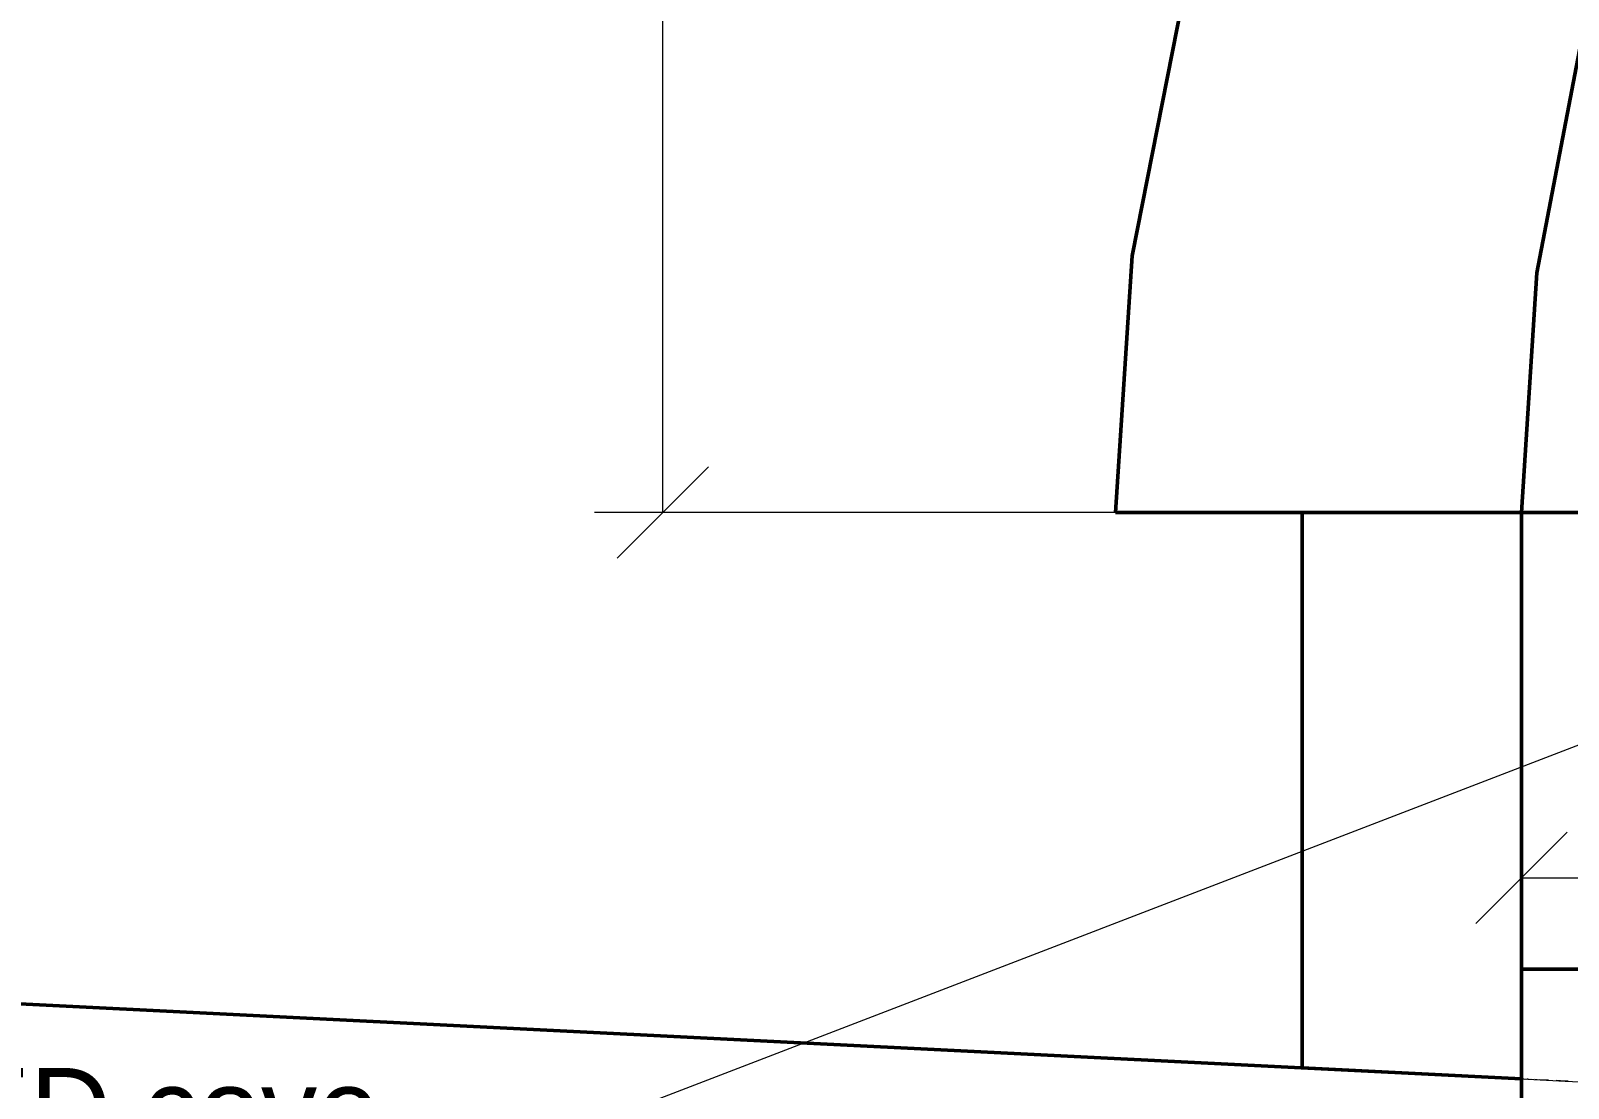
# Model space of a CAD drawing. Header units: metres. Extents: x 10 to 831, y 10 to 584.
# Drawn here: x 45.36 to 79.02, y 287.4 to 310.55 of the extents above; entities that cross this region are included whole.
import ezdxf
from ezdxf.enums import TextEntityAlignment as Align

# ---------------------------------------------------------------- set-up
doc = ezdxf.new("R2010")
doc.units = ezdxf.units.M
for name, color, linetype, lineweight in [('CUT', 7, 'Continuous', 50), ('DIM', 1, 'Continuous', 13), ('TXT', 7, 'Continuous', 18), ('VIS', 8, 'Continuous', 13)]:
    doc.layers.add(name, color=color, linetype=linetype, lineweight=lineweight)

msp = doc.modelspace()

# ---------------------------------------------------------------- linework, layer by layer
at = {"layer": 'CUT'}
for p, q in [((70.5776, 311.2088), (69.4792, 305.6212)), ((78.3344, 305.2508), (79.3356, 310.47)), ((69.4792, 305.6212), (69.112, 300)), ((78, 300), (78.3344, 305.2508)), ((69.112, 300), (78, 300)), ((73.2, 287.84), (73.2, 300)), ((73.2, 300), (78, 300)), ((78, 300), (78, 287.6)), ((78, 290), (78, 300)), ((78, 300), (84, 300)), ((78, 287.6), (30, 290)), ((84, 290), (78, 290)), ((78, 287.6), (73.2, 287.84)), ((78, 285.6), (78, 287.6))]:
    msp.add_line(p, q, dxfattribs=at)
at = {"layer": 'DIM'}
for p, q in [((59.2, 300), (59.2, 372.8)), ((58.2, 299), (60.2, 301)), ((73.2, 300), (57.7, 300)), ((78, 300), (78, 290.5)), ((77, 291), (79, 293)), ((78, 292), (302, 292))]:
    msp.add_line(p, q, dxfattribs=at)
at = {"layer": 'TXT'}
msp.add_line((80, 295.2), (54, 285.2), dxfattribs=at)
at = {"layer": 'VIS'}
for p, q in [((70.5776, 311.2088), (69.4792, 305.6212)), ((78.3344, 305.2508), (79.3356, 310.47)), ((69.4792, 305.6212), (69.112, 300)), ((78, 300), (78.3344, 305.2508)), ((69.112, 300), (73.1404, 300)), ((69.112, 300), (78, 300)), ((73.2, 287.84), (73.2, 300)), ((73.2, 300), (73.7392, 300)), ((73.2, 300), (78, 300)), ((73.9076, 300), (77.9092, 300)), ((78.958, 300), (78, 300)), ((78, 300), (78, 287.6)), ((78, 290), (78, 300)), ((78, 300), (78.958, 300)), ((78, 300), (84, 300)), ((78.958, 300), (78.9384, 300)), ((81.8164, 300), (78.958, 300)), ((78.958, 300), (81.8164, 300)), ((30, 290), (78, 287.6)), ((84, 290), (78, 290)), ((78, 290), (78.958, 290)), ((78.958, 290), (81.8164, 290)), ((49.6896, 289.0156), (41.4072, 289.4296)), ((42.5236, 289.374), (45.4052, 289.2296)), ((43.3304, 289.3336), (45.7768, 289.2112)), ((44.5192, 289.274), (46.022, 289.1988)), ((44.87, 289.2564), (46.256, 289.1872)), ((45.0072, 289.2496), (45.5984, 289.22)), ((45.1072, 289.2448), (45.7064, 289.2148)), ((45.3132, 289.2344), (46.1348, 289.1932)), ((45.3608, 289.232), (45.9024, 289.2048)), ((45.3784, 289.2312), (45.5708, 289.2216)), ((45.4096, 289.2296), (45.5776, 289.2212)), ((45.4392, 289.228), (45.5976, 289.22)), ((45.4552, 289.2272), (46.4212, 289.1788)), ((45.4688, 289.2264), (45.6652, 289.2168)), ((45.5032, 289.2248), (45.6652, 289.2168)), ((45.5264, 289.2236), (45.7264, 289.2136)), ((45.5408, 289.2228), (46.012, 289.1992)), ((45.558, 289.222), (46.0664, 289.1968)), ((45.5732, 289.2212), (46.156, 289.1924)), ((45.5792, 289.2212), (45.7352, 289.2132)), ((45.5804, 289.2208), (45.7804, 289.2108)), ((45.6, 289.22), (46.2, 289.19)), ((45.6, 289.22), (46.6, 289.17)), ((45.62, 289.2192), (45.82, 289.2092)), ((45.622, 289.2188), (45.822, 289.2088)), ((45.6244, 289.2188), (45.822, 289.2088)), ((45.6496, 289.2176), (46.1788, 289.1912)), ((45.6628, 289.2168), (45.8156, 289.2092)), ((45.7024, 289.2148), (45.896, 289.2052)), ((45.7072, 289.2148), (45.88, 289.206)), ((45.7624, 289.212), (45.922, 289.204)), ((45.7812, 289.2108), (45.96, 289.202)), ((46.4, 289.18), (45.8, 289.21)), ((45.8144, 289.2092), (46.0044, 289.1996)), ((45.8604, 289.2068), (49.3488, 289.0324)), ((45.9144, 289.2044), (46.1144, 289.1944)), ((45.9272, 289.2036), (46.1272, 289.1936)), ((45.9584, 289.202), (47.346, 289.1328)), ((45.984, 289.2008), (46.584, 289.1708)), ((46.0708, 289.1964), (46.568, 289.1716)), ((46.0716, 289.1964), (46.2628, 289.1868)), ((46.0788, 289.196), (46.2616, 289.1868)), ((46.1592, 289.192), (46.6704, 289.1664)), ((46.204, 289.19), (46.36, 289.182)), ((46.2388, 289.188), (46.792, 289.1604)), ((46.2744, 289.1864), (46.7328, 289.1632)), ((46.2788, 289.186), (46.4624, 289.1768)), ((46.326, 289.1836), (46.526, 289.1736)), ((46.3904, 289.1804), (46.5492, 289.1724)), ((46.398, 289.18), (46.5708, 289.1716)), ((46.4172, 289.1792), (46.5852, 289.1708)), ((46.422, 289.1788), (46.622, 289.1688)), ((46.4256, 289.1788), (46.624, 289.1688)), ((46.4744, 289.1764), (46.96, 289.152)), ((46.4772, 289.176), (46.6708, 289.1664)), ((46.532, 289.1732), (46.7244, 289.1636)), ((46.5748, 289.1712), (46.7648, 289.1616)), ((46.5748, 289.1712), (46.744, 289.1628)), ((46.5896, 289.1704), (46.7892, 289.1604)), ((46.5956, 289.1704), (46.7952, 289.1604)), ((46.6332, 289.1684), (46.824, 289.1588)), ((46.6956, 289.1652), (47.6944, 289.1152)), ((46.7084, 289.1644), (46.8848, 289.1556)), ((46.72, 289.164), (46.8796, 289.156)), ((46.7804, 289.1608), (47.38, 289.1308)), ((46.798, 289.16), (47.2692, 289.1364)), ((46.8096, 289.1596), (47.0072, 289.1496)), ((46.82, 289.1588), (47.02, 289.1488)), ((46.9144, 289.1544), (47.1132, 289.1444)), ((47.0092, 289.1496), (47.208, 289.1396)), ((47.0136, 289.1492), (47.5648, 289.1216)), ((47.0248, 289.1488), (47.5004, 289.1248)), ((47.0892, 289.1456), (47.262, 289.1368)), ((47.1252, 289.1436), (47.3252, 289.1336)), ((47.1408, 289.1428), (47.2972, 289.1352)), ((47.1668, 289.1416), (48.0696, 289.0964)), ((47.1748, 289.1412), (47.3576, 289.132)), ((47.1912, 289.1404), (47.344, 289.1328)), ((47.198, 289.14), (47.3844, 289.1308)), ((47.2108, 289.1396), (47.7468, 289.1128)), ((47.2192, 289.1392), (47.4176, 289.1292)), ((47.2524, 289.1372), (47.7608, 289.112)), ((47.298, 289.1352), (47.4936, 289.1252)), ((47.3012, 289.1348), (47.4936, 289.1252)), ((47.3584, 289.132), (47.518, 289.124)), ((47.3724, 289.1312), (47.9636, 289.102)), ((47.4144, 289.1292), (47.5908, 289.1204)), ((47.4252, 289.1288), (47.5932, 289.1204)), ((47.4328, 289.1284), (47.6296, 289.1184)), ((47.4456, 289.1276), (47.9312, 289.1036)), ((47.5132, 289.1244), (47.7128, 289.1144)), ((47.5232, 289.124), (48.0344, 289.0984)), ((47.6024, 289.12), (47.794, 289.1104)), ((47.614, 289.1192), (48.1068, 289.0948)), ((47.6204, 289.1188), (47.8204, 289.1088)), ((47.6224, 289.1188), (47.8224, 289.1088)), ((47.6396, 289.118), (47.8332, 289.1084)), ((47.7088, 289.1144), (47.9076, 289.1048)), ((47.7136, 289.1144), (48.6356, 289.0684)), ((47.7156, 289.1144), (47.9056, 289.1048)), ((47.7408, 289.1128), (48.212, 289.0892)), ((47.7656, 289.1116), (48.234, 289.0884)), ((47.774, 289.1112), (48.74, 289.0628)), ((47.78, 289.1108), (47.9528, 289.1024)), ((47.8024, 289.11), (48.2608, 289.0868)), ((47.8044, 289.1096), (48.0032, 289.1)), ((47.926, 289.1036), (48.1256, 289.0936)), ((47.9428, 289.1028), (48.1292, 289.0936)), ((47.976, 289.1012), (48.1344, 289.0932)), ((47.9836, 289.1008), (48.5836, 289.0708)), ((47.9952, 289.1004), (48.1928, 289.0904)), ((47.9968, 289.1), (48.1564, 289.092)), ((48.0128, 289.0992), (48.2112, 289.0896)), ((48.1164, 289.094), (48.3, 289.0852)), ((48.1204, 289.094), (48.2968, 289.0852)), ((48.1608, 289.092), (48.3516, 289.0824)), ((48.1924, 289.0904), (48.392, 289.0804)), ((48.8, 289.06), (48.2, 289.09)), ((48.258, 289.0872), (49.6444, 289.0176)), ((48.2688, 289.0864), (48.4384, 289.078)), ((48.2708, 289.0864), (48.4536, 289.0772)), ((48.38, 289.0808), (48.58, 289.0712)), ((48.39, 289.0804), (48.8868, 289.0556)), ((48.4, 289.08), (49, 289.05)), ((48.4, 289.08), (49, 289.05)), ((48.4144, 289.0792), (48.6084, 289.0696)), ((48.4332, 289.0784), (48.6008, 289.07)), ((48.4552, 289.0772), (48.6476, 289.0676)), ((48.4704, 289.0764), (48.6656, 289.0668)), ((48.4712, 289.0764), (48.644, 289.068)), ((48.476, 289.076), (48.666, 289.0668)), ((48.5856, 289.0708), (48.7848, 289.0608)), ((48.5996, 289.07), (48.7984, 289.06)), ((48.6876, 289.0656), (48.874, 289.0564)), ((48.7028, 289.0648), (48.8588, 289.0572)), ((48.7036, 289.0648), (49.3032, 289.0348)), ((48.712, 289.0644), (48.912, 289.0544)), ((48.7192, 289.064), (48.872, 289.0564)), ((48.7252, 289.0636), (48.9252, 289.0536)), ((48.7408, 289.0628), (48.9024, 289.0548)), ((48.8228, 289.0588), (49.0228, 289.0488)), ((48.8236, 289.0588), (48.9868, 289.0508)), ((48.826, 289.0588), (49.0024, 289.05)), ((48.9248, 289.0536), (49.1156, 289.0444)), ((48.9272, 289.0536), (49.0856, 289.0456)), ((48.9468, 289.0528), (49.116, 289.044)), ((48.9728, 289.0512), (49.876, 289.0064)), ((48.9976, 289.05), (49.1764, 289.0412)), ((48.998, 289.05), (49.4692, 289.0264)), ((49.0044, 289.0496), (49.594, 289.0204)), ((49.1336, 289.0432), (49.3248, 289.0336)), ((49.1624, 289.042), (49.3348, 289.0332)), ((49.1804, 289.0408), (49.378, 289.0312)), ((49.2032, 289.04), (49.4016, 289.03)), ((49.2188, 289.0392), (49.4024, 289.03)), ((49.228, 289.0388), (49.3984, 289.03)), ((49.3084, 289.0344), (51.4672, 288.9268)), ((49.3516, 289.0324), (51.4216, 288.9288)), ((49.3668, 289.0316), (49.5496, 289.0224)), ((49.3896, 289.0304), (49.5892, 289.0204)), ((49.4324, 289.0284), (49.6188, 289.0192)), ((49.4408, 289.028), (49.6088, 289.0196)), ((49.4584, 289.0272), (50.4296, 288.9784)), ((49.476, 289.026), (52.2484, 288.8876)), ((49.5288, 289.0236), (50.698, 288.9652)), ((49.532, 289.0232), (49.7084, 289.0144)), ((49.5572, 289.022), (50.1104, 288.9944)), ((49.5612, 289.022), (49.7196, 289.014)), ((49.5768, 289.0212), (49.7708, 289.0116)), ((49.586, 289.0208), (50.0788, 288.996)), ((49.5928, 289.0204), (49.7524, 289.0124)), ((49.6088, 289.0196), (49.8012, 289.01)), ((49.6208, 289.0188), (49.8208, 289.0088)), ((49.636, 289.018), (49.7888, 289.0104)), ((49.6396, 289.018), (49.796, 289.0104)), ((49.6428, 289.018), (49.838, 289.008)), ((49.6888, 289.0156), (49.8796, 289.006)), ((49.6948, 289.0152), (49.8936, 289.0052)), ((49.7828, 289.0108), (49.9824, 289.0008)), ((49.804, 289.01), (52.686, 288.8656)), ((49.8532, 289.0072), (50.026, 288.9988)), ((49.9108, 289.0044), (50.5104, 288.9744)), ((49.9232, 289.004), (50.1232, 288.994)), ((49.9632, 289.002), (50.1328, 288.9932)), ((49.9796, 289.0012), (50.1796, 288.9912)), ((49.9832, 289.0008), (50.5832, 288.9708)), ((49.9968, 289), (50.1952, 288.9904)), ((50.132, 288.9936), (50.7232, 288.964)), ((50.1772, 288.9912), (50.3636, 288.982)), ((50.2312, 288.9884), (50.3908, 288.9804)), ((50.238, 288.988), (50.4144, 288.9792)), ((50.2476, 288.9876), (50.4004, 288.98)), ((50.2548, 288.9872), (50.7264, 288.9636)), ((50.2644, 288.9868), (50.7328, 288.9632)), ((50.282, 288.986), (50.856, 288.9572)), ((50.2916, 288.9856), (51.2904, 288.9356)), ((50.3212, 288.984), (50.5048, 288.9748)), ((50.352, 288.9824), (50.5456, 288.9728)), ((50.366, 288.9816), (50.5636, 288.972)), ((50.3772, 288.9812), (50.5672, 288.9716)), ((50.4208, 288.9788), (50.6208, 288.9688)), ((50.4272, 288.9788), (50.606, 288.9696)), ((78, 287.6), (50.4424, 288.978)), ((50.4488, 288.9776), (50.6168, 288.9692)), ((50.4524, 288.9772), (50.6436, 288.968)), ((50.4628, 288.9768), (50.6456, 288.9676)), ((50.4792, 288.976), (51.0588, 288.9472)), ((50.4892, 288.9756), (50.688, 288.9656)), ((50.5124, 288.9744), (50.6708, 288.9664)), ((50.5444, 288.9728), (50.7172, 288.964)), ((50.5812, 288.9708), (50.7808, 288.9608)), ((50.592, 288.9704), (50.7624, 288.962)), ((50.6412, 288.968), (50.8104, 288.9596)), ((50.6832, 288.966), (50.8452, 288.9576)), ((50.7088, 288.9644), (51.2056, 288.9396)), ((50.7164, 288.964), (51.708, 288.9148)), ((50.7224, 288.964), (50.9224, 288.954)), ((50.7236, 288.964), (50.9236, 288.954)), ((50.7628, 288.962), (50.9548, 288.9524)), ((50.7788, 288.9612), (51.682, 288.916)), ((50.7904, 288.9604), (50.9888, 288.9504)), ((50.8, 288.96), (51.8, 288.91)), ((50.8148, 288.9592), (51.0104, 288.9496)), ((50.8232, 288.9588), (51.0232, 288.9488)), ((50.922, 288.954), (51.1084, 288.9444)), ((50.944, 288.9528), (51.1204, 288.944)), ((50.9688, 288.9516), (51.558, 288.922)), ((50.9864, 288.9508), (51.186, 288.9408)), ((51.6, 288.92), (51, 288.95)), ((51.056, 288.9472), (51.6072, 288.9196)), ((51.1376, 288.9432), (51.3276, 288.9336)), ((51.1464, 288.9428), (51.622, 288.9188)), ((51.1644, 288.9416), (51.3172, 288.934)), ((51.1796, 288.9412), (51.3792, 288.9312)), ((51.1888, 288.9404), (51.3484, 288.9324)), ((51.2, 288.94), (51.8, 288.91)), ((51.2016, 288.94), (51.3576, 288.932)), ((51.2164, 288.9392), (51.4072, 288.9296)), ((51.2352, 288.9384), (51.408, 288.9296)), ((51.3824, 288.9308), (51.5812, 288.9208)), ((51.4004, 288.93), (51.6, 288.92)), ((51.4012, 288.93), (51.954, 288.9024)), ((51.4564, 288.9272), (51.6244, 288.9188)), ((51.5096, 288.9244), (51.7092, 288.9144)), ((51.512, 288.9244), (51.6692, 288.9164)), ((51.514, 288.9244), (51.708, 288.9148)), ((51.522, 288.924), (51.722, 288.914)), ((51.5232, 288.924), (51.7228, 288.914)), ((51.5588, 288.922), (51.7416, 288.9128)), ((51.584, 288.9208), (51.7824, 288.9108)), ((51.6212, 288.9188), (51.8212, 288.9088)), ((51.6464, 288.9176), (53.0324, 288.8484)), ((51.6496, 288.9176), (51.826, 288.9088)), ((51.6576, 288.9172), (51.8272, 288.9088)), ((51.6668, 288.9168), (51.8532, 288.9072)), ((51.6808, 288.916), (51.8796, 288.906)), ((51.7756, 288.9112), (51.9284, 288.9036)), ((51.8128, 288.9092), (52.3868, 288.8808)), ((51.8264, 288.9088), (52.2948, 288.8852)), ((51.8272, 288.9088), (51.9868, 288.9008)), ((51.8568, 288.9072), (52.0356, 288.8984)), ((51.8868, 288.9056), (52.3796, 288.8812)), ((51.9264, 288.9036), (52.0992, 288.8952)), ((51.9804, 288.9008), (52.1712, 288.8916)), ((51.9832, 288.9008), (52.5828, 288.8708)), ((51.9872, 288.9008), (52.1824, 288.8908)), ((52.0236, 288.8988), (52.2236, 288.8888)), ((52.0976, 288.8952), (52.5736, 288.8712)), ((52.1584, 288.892), (52.342, 288.8828)), ((52.1776, 288.8912), (52.3764, 288.8812)), ((52.1988, 288.89), (56.3904, 288.6804)), ((52.2892, 288.8856), (52.4828, 288.876)), ((52.2968, 288.8852), (52.4676, 288.8768)), ((52.3212, 288.884), (52.5212, 288.874)), ((52.3224, 288.884), (52.5224, 288.874)), ((52.3352, 288.8832), (52.5048, 288.8748)), ((52.3556, 288.8824), (52.532, 288.8732)), ((52.4212, 288.8788), (52.6212, 288.8688)), ((52.4548, 288.8772), (52.9264, 288.8536)), ((52.4644, 288.8768), (52.6324, 288.8684)), ((52.4656, 288.8768), (52.6252, 288.8688)), ((52.4752, 288.8764), (52.674, 288.8664)), ((52.5768, 288.8712), (52.7764, 288.8612)), ((52.6172, 288.8692), (52.79, 288.8604)), ((52.6256, 288.8688), (52.7876, 288.8608)), ((52.6548, 288.8672), (52.8376, 288.858)), ((52.6924, 288.8652), (52.8452, 288.8576)), ((52.6996, 288.8652), (53.2992, 288.8352)), ((52.7444, 288.8628), (52.9352, 288.8532)), ((52.7632, 288.862), (52.9196, 288.854)), ((52.7744, 288.8612), (52.9728, 288.8512)), ((52.7792, 288.8612), (52.9792, 288.8512)), ((52.798, 288.86), (53.764, 288.8116)), ((52.8916, 288.8556), (53.0884, 288.8456)), ((52.9332, 288.8532), (53.5224, 288.824)), ((52.946, 288.8528), (53.488, 288.8256)), ((52.9728, 288.8512), (53.1716, 288.8416)), ((53.0132, 288.8492), (53.5212, 288.824)), ((53.028, 288.8488), (53.5248, 288.8236)), ((53.0384, 288.848), (53.2288, 288.8384)), ((53.0492, 288.8476), (53.2076, 288.8396)), ((53.0616, 288.8468), (53.5908, 288.8204)), ((53.108, 288.8444), (53.308, 288.8348)), ((53.1408, 288.8428), (54.2028, 288.79)), ((53.1444, 288.8428), (58.5416, 288.5728)), ((53.2, 288.84), (54.2, 288.79)), ((53.2448, 288.8376), (53.7976, 288.81)), ((53.2608, 288.8368), (53.4448, 288.8276)), ((53.3036, 288.8348), (53.4564, 288.8272)), ((53.3084, 288.8344), (53.4812, 288.826)), ((53.3432, 288.8328), (54.7032, 288.7648)), ((53.344, 288.8328), (53.5352, 288.8232)), ((54, 288.8), (53.4, 288.83)), ((53.4516, 288.8276), (53.6452, 288.8176)), ((53.4724, 288.8264), (53.6404, 288.818)), ((53.508, 288.8248), (53.6992, 288.8152)), ((53.5216, 288.824), (53.7216, 288.814)), ((53.5504, 288.8224), (53.7456, 288.8128)), ((53.568, 288.8216), (53.7664, 288.8116)), ((53.5968, 288.82), (53.7588, 288.812)), ((53.6, 288.82), (54.2, 288.79)), ((53.644, 288.818), (53.8224, 288.8088)), ((53.6608, 288.8168), (53.8312, 288.8084)), ((53.6832, 288.816), (54.1588, 288.792)), ((53.7004, 288.8148), (53.8564, 288.8072)), ((53.712, 288.8144), (54.1832, 288.7908)), ((53.7508, 288.8124), (53.9332, 288.8032)), ((53.7804, 288.8108), (53.98, 288.8008)), ((53.7988, 288.81), (53.9892, 288.8004)), ((53.8392, 288.808), (54.0316, 288.7984)), ((53.8588, 288.8072), (54.3516, 288.7824)), ((53.8876, 288.8056), (54.8864, 288.7556)), ((53.9828, 288.8008), (54.5824, 288.7708)), ((54.0296, 288.7984), (54.1992, 288.79)), ((54.0616, 288.7968), (54.2212, 288.7888)), ((54.1204, 288.794), (54.2968, 288.7852)), ((54.2048, 288.7896), (55.7076, 288.7148)), ((54.2208, 288.7888), (54.3736, 288.7812)), ((54.2264, 288.7888), (54.42, 288.7788)), ((54.272, 288.7864), (54.4628, 288.7768)), ((54.3072, 288.7848), (54.5068, 288.7748)), ((54.3172, 288.784), (54.5148, 288.7744)), ((54.3212, 288.784), (54.5208, 288.774)), ((54.3252, 288.7836), (54.7936, 288.7604)), ((54.3616, 288.782), (54.56, 288.772)), ((54.3632, 288.782), (54.5472, 288.7728)), ((54.3788, 288.7812), (54.5788, 288.7712)), ((54.4216, 288.7788), (54.6216, 288.7688)), ((54.4612, 288.7768), (54.66, 288.7672)), ((54.48, 288.776), (54.648, 288.7676)), ((54.568, 288.7716), (54.73, 288.7636)), ((54.5724, 288.7712), (54.772, 288.7616)), ((54.6344, 288.7684), (54.7928, 288.7604)), ((54.6576, 288.7672), (56.0228, 288.6988)), ((54.7, 288.7648), (54.86, 288.7572)), ((54.7196, 288.764), (55.6416, 288.718)), ((54.7224, 288.764), (54.918, 288.754)), ((54.7524, 288.7624), (55.294, 288.7352)), ((54.8264, 288.7588), (55.0028, 288.75)), ((54.832, 288.7584), (55.2904, 288.7356)), ((54.8468, 288.7576), (55.0292, 288.7484)), ((54.8748, 288.7564), (55.0664, 288.7468)), ((54.8976, 288.7552), (55.4868, 288.7256)), ((54.9692, 288.7516), (55.1264, 288.7436)), ((54.9932, 288.7504), (55.1856, 288.7408)), ((54.9968, 288.75), (57.0664, 288.6468)), ((55.0248, 288.7488), (55.1952, 288.7404)), ((55.0344, 288.7484), (56.4208, 288.6788)), ((55.036, 288.7484), (55.2268, 288.7388)), ((55.036, 288.7484), (55.2088, 288.7396)), ((55.046, 288.7476), (55.2156, 288.7392)), ((55.0736, 288.7464), (55.252, 288.7372)), ((55.0984, 288.7452), (55.6496, 288.7176)), ((55.1192, 288.744), (55.3192, 288.734)), ((55.1204, 288.744), (55.3204, 288.734)), ((55.1556, 288.7424), (55.354, 288.7324)), ((55.224, 288.7388), (55.424, 288.7288)), ((55.2556, 288.7372), (55.454, 288.7272)), ((55.2568, 288.7372), (55.848, 288.7076)), ((55.262, 288.7368), (55.4184, 288.7292)), ((55.2684, 288.7364), (55.744, 288.7128)), ((55.3468, 288.7328), (55.8436, 288.708)), ((55.3708, 288.7316), (55.5704, 288.7216)), ((55.3772, 288.7312), (55.5768, 288.7212)), ((55.3888, 288.7304), (55.5824, 288.7208)), ((55.4748, 288.7264), (56.466, 288.6768)), ((55.488, 288.7256), (55.656, 288.7172)), ((55.5028, 288.7248), (55.7004, 288.7148)), ((55.5032, 288.7248), (56.0828, 288.696)), ((55.506, 288.7248), (56.1056, 288.6948)), ((55.532, 288.7232), (55.7088, 288.7144)), ((55.5392, 288.7232), (55.7012, 288.7148)), ((55.5784, 288.7212), (55.7784, 288.7112)), ((55.7, 288.7148), (55.89, 288.7056)), ((55.724, 288.714), (55.8932, 288.7052)), ((55.7268, 288.7136), (55.8996, 288.7052)), ((55.7488, 288.7124), (55.9016, 288.7048)), ((55.7996, 288.71), (55.9908, 288.7004)), ((55.8308, 288.7084), (56.3236, 288.684)), ((55.8948, 288.7052), (56.09, 288.6956)), ((55.912, 288.7044), (56.3832, 288.6808)), ((55.9184, 288.704), (56.1184, 288.694)), ((55.9428, 288.7028), (56.4908, 288.6756)), ((55.9824, 288.7008), (56.5824, 288.6708)), ((56, 288.7), (57, 288.65)), ((56.05, 288.6976), (56.2484, 288.6876)), ((56.1468, 288.6928), (56.3392, 288.6832)), ((56.16, 288.692), (56.6636, 288.6668)), ((56.1636, 288.692), (56.3576, 288.682)), ((56.1992, 288.69), (56.3552, 288.6824)), ((56.8, 288.66), (56.2, 288.69)), ((56.2008, 288.69), (56.3844, 288.6808)), ((56.2196, 288.6892), (56.6952, 288.6652)), ((56.238, 288.688), (56.4144, 288.6792)), ((56.2964, 288.6852), (57.2952, 288.6352)), ((56.2964, 288.6852), (56.456, 288.6772)), ((56.3196, 288.684), (56.5192, 288.674)), ((56.36, 288.682), (56.8184, 288.6592)), ((56.3888, 288.6804), (56.9004, 288.6548)), ((56.4, 288.68), (57, 288.65)), ((56.4016, 288.68), (56.91, 288.6544)), ((56.406, 288.6796), (56.5972, 288.67)), ((56.418, 288.6792), (56.5908, 288.6704)), ((56.422, 288.6788), (56.622, 288.6688)), ((56.4244, 288.6788), (56.6244, 288.6688)), ((56.4604, 288.6768), (56.6504, 288.6676)), ((56.4776, 288.676), (59.3596, 288.532)), ((56.5032, 288.6748), (56.6816, 288.666)), ((56.5104, 288.6744), (56.6724, 288.6664)), ((56.5512, 288.6724), (56.75, 288.6624)), ((56.5584, 288.672), (57.1, 288.6448)), ((56.5632, 288.672), (57.1164, 288.644)), ((56.5636, 288.672), (56.7548, 288.6624)), ((56.568, 288.6716), (56.7676, 288.6616)), ((56.5744, 288.6712), (56.774, 288.6612)), ((56.6884, 288.6656), (56.8856, 288.6556)), ((56.718, 288.664), (56.918, 288.654)), ((56.824, 288.6588), (56.98, 288.6512)), ((56.862, 288.6568), (57.4512, 288.6276)), ((56.9348, 288.6532), (57.0944, 288.6452)), ((56.944, 288.6528), (57.1204, 288.644)), ((57.0384, 288.648), (57.5864, 288.6208)), ((57.0672, 288.6468), (57.2624, 288.6368)), ((57.1044, 288.6448), (57.3044, 288.6348)), ((57.1092, 288.6444), (57.2816, 288.636)), ((57.1188, 288.644), (57.3188, 288.634)), ((57.1396, 288.6432), (57.338, 288.6332)), ((57.1676, 288.6416), (57.3356, 288.6332)), ((57.1692, 288.6416), (57.6404, 288.618)), ((57.1708, 288.6416), (57.3296, 288.6336)), ((57.1784, 288.6412), (57.378, 288.6312)), ((57.2224, 288.6388), (57.4224, 288.6288)), ((57.2768, 288.636), (57.43, 288.6284)), ((57.3032, 288.6348), (57.4868, 288.6256)), ((57.326, 288.6336), (57.5196, 288.624)), ((57.3276, 288.6336), (57.5184, 288.624)), ((57.3464, 288.6328), (57.5452, 288.6228)), ((57.418, 288.6292), (57.5876, 288.6208)), ((57.4816, 288.626), (57.6436, 288.618)), ((57.4836, 288.626), (58.0832, 288.596)), ((57.65, 288.6176), (57.8264, 288.6088)), ((57.6656, 288.6168), (58.494, 288.5752)), ((57.7608, 288.612), (57.9172, 288.604)), ((57.8, 288.61), (57.9728, 288.6012)), ((57.8028, 288.61), (58.6244, 288.5688)), ((57.822, 288.6088), (58.4016, 288.58)), ((57.8736, 288.6064), (58.0712, 288.5964)), ((57.9184, 288.604), (58.118, 288.594)), ((57.9332, 288.6032), (58.1316, 288.5936)), ((57.9368, 288.6032), (58.1284, 288.5936)), ((57.944, 288.6028), (59.3176, 288.534)), ((57.982, 288.6008), (58.582, 288.5708)), ((57.998, 288.6), (58.184, 288.5908)), ((58.0056, 288.5996), (58.588, 288.5704)), ((58.0164, 288.5992), (58.6076, 288.5696)), ((58.036, 288.598), (58.2344, 288.5884)), ((58.07, 288.5964), (58.262, 288.5868)), ((58.0916, 288.5956), (58.2824, 288.586)), ((58.0936, 288.5952), (58.2644, 288.5868)), ((58.096, 288.5952), (58.604, 288.5696)), ((58.1008, 288.5948), (58.2948, 288.5852)), ((58.112, 288.5944), (58.5832, 288.5708)), ((58.1224, 288.594), (58.2808, 288.586)), ((58.1416, 288.5928), (58.34, 288.5828)), ((58.1712, 288.5916), (58.3708, 288.5816)), ((58.1756, 288.5912), (58.3436, 288.5828)), ((58.194, 288.5904), (58.3468, 288.5828)), ((58.2392, 288.588), (58.4348, 288.5784)), ((58.3556, 288.5824), (58.5324, 288.5732)), ((58.3616, 288.582), (58.5516, 288.5724)), ((58.3644, 288.5816), (59.2676, 288.5368)), ((58.3856, 288.5808), (58.854, 288.5572)), ((58.4056, 288.5796), (58.5892, 288.5704)), ((58.4068, 288.5796), (58.96, 288.552)), ((58.4224, 288.5788), (58.6224, 288.5688)), ((58.4228, 288.5788), (59.8088, 288.5096)), ((58.4528, 288.5772), (58.6148, 288.5692)), ((58.4912, 288.5756), (58.664, 288.5668)), ((58.5, 288.5752), (58.6824, 288.566)), ((58.5308, 288.5736), (58.6904, 288.5656)), ((58.5636, 288.572), (58.7632, 288.562)), ((58.7032, 288.5648), (58.9028, 288.5548)), ((58.7268, 288.5636), (58.9252, 288.5536)), ((58.7428, 288.5628), (58.9288, 288.5536)), ((58.7564, 288.562), (59.232, 288.5384)), ((58.778, 288.5612), (58.978, 288.5512)), ((58.8, 288.56), (59.4, 288.53)), ((58.8052, 288.5596), (58.958, 288.552)), ((58.8264, 288.5588), (59.4156, 288.5292)), ((58.8552, 288.5572), (59.0464, 288.5476)), ((59.2, 288.54), (59, 288.55)), ((59.0592, 288.5472), (59.2568, 288.5372)), ((59.0616, 288.5468), (59.238, 288.538)), ((59.1124, 288.5444), (59.282, 288.536)), ((59.122, 288.544), (59.312, 288.5344)), ((59.1404, 288.5428), (59.6916, 288.5156)), ((59.1692, 288.5416), (59.3288, 288.5336)), ((59.182, 288.5408), (59.3548, 288.5324)), ((59.1832, 288.5408), (59.3512, 288.5324)), ((59.2, 288.54), (59.4, 288.53)), ((59.2148, 288.5392), (60.3836, 288.4808)), ((59.2228, 288.5388), (59.4228, 288.5288)), ((59.2236, 288.5388), (59.416, 288.5292)), ((59.2304, 288.5384), (59.7784, 288.5112)), ((59.2632, 288.5368), (59.4572, 288.5272)), ((59.3228, 288.534), (59.4788, 288.526)), ((59.362, 288.532), (59.5616, 288.522)), ((59.3692, 288.5316), (59.8404, 288.508)), ((59.424, 288.5288), (59.586, 288.5208)), ((59.4576, 288.5272), (59.628, 288.5184)), ((59.468, 288.5264), (59.6592, 288.5172)), ((59.4876, 288.5256), (59.6736, 288.5164)), ((59.516, 288.5244), (59.7156, 288.5144)), ((59.6192, 288.5192), (59.8104, 288.5096)), ((59.6252, 288.5188), (59.8252, 288.5088)), ((59.7076, 288.5148), (59.866, 288.5068)), ((59.7196, 288.514), (59.8984, 288.5052)), ((59.722, 288.514), (59.8748, 288.5064)), ((59.7676, 288.5116), (59.944, 288.5028)), ((59.768, 288.5116), (59.9672, 288.5016)), ((59.7748, 288.5112), (60.2676, 288.4868)), ((59.79, 288.5104), (59.9596, 288.502)), ((59.8148, 288.5092), (63.3032, 288.3348)), ((59.8732, 288.5064), (60.046, 288.4976)), ((59.882, 288.506), (60.8036, 288.46)), ((59.8928, 288.5052), (60.8916, 288.4556)), ((59.902, 288.5048), (60.102, 288.4948)), ((59.9168, 288.504), (60.1168, 288.494)), ((59.9776, 288.5012), (60.1776, 288.4912)), ((59.9816, 288.5008), (60.5816, 288.4708)), ((59.9848, 288.5008), (60.4816, 288.476)), ((60.022, 288.4988), (60.2204, 288.4888)), ((60.0384, 288.498), (60.232, 288.4884)), ((60.1704, 288.4916), (60.7124, 288.4644)), ((60.1912, 288.4904), (60.3592, 288.482)), ((60.2324, 288.4884), (60.4184, 288.4792)), ((60.2332, 288.4884), (61.2244, 288.4388)), ((60.2388, 288.488), (63.6636, 288.3168)), ((60.2428, 288.488), (60.4268, 288.4788)), ((60.2444, 288.4876), (60.442, 288.478)), ((60.2596, 288.4872), (60.416, 288.4792)), ((60.2608, 288.4868), (60.4604, 288.4768)), ((60.3152, 288.4844), (60.5152, 288.4744)), ((60.3332, 288.4832), (60.486, 288.4756)), ((60.3416, 288.4828), (60.8172, 288.4592)), ((60.3832, 288.4808), (60.574, 288.4712)), ((60.3952, 288.4804), (60.5572, 288.472)), ((60.4736, 288.4764), (60.65, 288.4676)), ((60.5272, 288.4736), (61.1068, 288.4448)), ((60.5592, 288.472), (60.7588, 288.462)), ((60.564, 288.4716), (60.7368, 288.4632)), ((60.626, 288.4688), (60.7832, 288.4608)), ((60.6416, 288.468), (63.088, 288.3456)), ((60.6916, 288.4656), (60.8744, 288.4564)), ((60.7108, 288.4644), (60.9092, 288.4544)), ((60.716, 288.464), (60.916, 288.4544)), ((60.7652, 288.4616), (60.9248, 288.4536)), ((60.776, 288.4612), (61.3672, 288.4316)), ((60.7908, 288.4604), (60.9872, 288.4508)), ((60.8068, 288.4596), (60.976, 288.4512)), ((60.8164, 288.4592), (61.0148, 288.4492)), ((60.8216, 288.4588), (61.3332, 288.4332)), ((60.8256, 288.4588), (61.0256, 288.4488)), ((60.8844, 288.4556), (61.0404, 288.448)), ((60.9244, 288.4536), (61.1232, 288.444)), ((60.9744, 288.4512), (61.17, 288.4416)), ((60.9772, 288.4512), (61.1632, 288.442)), ((60.9988, 288.45), (61.1904, 288.4404)), ((61.0232, 288.4488), (61.2132, 288.4392)), ((61.0596, 288.4472), (61.2592, 288.4372)), ((61.08, 288.446), (62.0788, 288.396)), ((61.1012, 288.4448), (61.7004, 288.4148)), ((61.1148, 288.4444), (61.3144, 288.4344)), ((61.1472, 288.4428), (61.338, 288.4332)), ((61.1492, 288.4424), (61.328, 288.4336)), ((61.1992, 288.44), (61.3672, 288.4316)), ((61.2, 288.44), (61.8, 288.41)), ((61.2008, 288.44), (61.3944, 288.4304)), ((61.2232, 288.4388), (61.4232, 288.4288)), ((61.2504, 288.4376), (61.4032, 288.43)), ((61.2552, 288.4372), (61.428, 288.4288)), ((61.2928, 288.4352), (61.4516, 288.4276)), ((61.3452, 288.4328), (61.5292, 288.4236)), ((61.3664, 288.4316), (61.5284, 288.4236)), ((62, 288.4), (61.4, 288.43)), ((61.4036, 288.43), (61.5632, 288.422)), ((61.4844, 288.4256), (61.654, 288.4172)), ((61.5028, 288.4248), (63.1972, 288.34)), ((61.5044, 288.4248), (61.7028, 288.4148)), ((61.5156, 288.4244), (61.7156, 288.4144)), ((61.5324, 288.4232), (61.7088, 288.4144)), ((61.5688, 288.4216), (62.0404, 288.398)), ((61.5772, 288.4212), (61.7772, 288.4112)), ((61.6, 288.42), (62.2, 288.39)), ((61.7196, 288.414), (61.9184, 288.404)), ((61.722, 288.414), (61.908, 288.4044)), ((61.7256, 288.4136), (62.2788, 288.386)), ((61.7876, 288.4108), (61.9704, 288.4016)), ((61.8216, 288.4088), (61.9776, 288.4012)), ((61.8588, 288.4072), (62.0584, 288.3972)), ((61.8616, 288.4068), (62.32, 288.384)), ((61.8904, 288.4056), (62.8616, 288.3568)), ((61.946, 288.4028), (62.1188, 288.394)), ((61.9764, 288.4012), (62.8796, 288.356)), ((61.9812, 288.4008), (62.5812, 288.3708)), ((62.0232, 288.3988), (62.2232, 288.3888)), ((62.0752, 288.3964), (62.5684, 288.3716)), ((62.1468, 288.3928), (62.3424, 288.3828)), ((62.1472, 288.3928), (62.7212, 288.364)), ((62.2068, 288.3896), (62.3748, 288.3812)), ((62.2384, 288.388), (62.4148, 288.3792)), ((62.244, 288.3876), (62.4028, 288.38)), ((62.3004, 288.3848), (62.4928, 288.3752)), ((62.3036, 288.3848), (62.8004, 288.36)), ((62.3376, 288.3832), (62.4996, 288.3752)), ((62.446, 288.3776), (62.6024, 288.37)), ((62.4476, 288.3776), (62.6316, 288.3684)), ((62.4668, 288.3768), (62.6528, 288.3672)), ((62.5012, 288.3748), (62.6704, 288.3664)), ((62.5148, 288.3744), (62.7136, 288.3644)), ((62.5264, 288.3736), (62.6972, 288.3652)), ((62.5548, 288.3724), (62.7544, 288.3624)), ((62.562, 288.372), (62.7616, 288.362)), ((62.5788, 288.3712), (62.7572, 288.362)), ((62.6372, 288.368), (62.81, 288.3596)), ((62.6748, 288.3664), (62.866, 288.3568)), ((62.6996, 288.3652), (62.8996, 288.3552)), ((62.7148, 288.3644), (62.9144, 288.3544)), ((62.7552, 288.3624), (62.9516, 288.3524)), ((62.7784, 288.3612), (62.9312, 288.3536)), ((62.8024, 288.36), (63.0008, 288.35)), ((62.826, 288.3588), (63.026, 288.3488)), ((62.826, 288.3588), (63.2976, 288.3352)), ((62.846, 288.3576), (63.4256, 288.3288)), ((62.8784, 288.356), (63.354, 288.3324)), ((62.8836, 288.356), (63.0664, 288.3468)), ((62.944, 288.3528), (63.1208, 288.344)), ((62.9996, 288.35), (63.1592, 288.342)), ((63.138, 288.3432), (63.3316, 288.3336)), ((63.1412, 288.3428), (63.7324, 288.3132)), ((63.1768, 288.3412), (63.3768, 288.3312)), ((63.1788, 288.3412), (63.3484, 288.3324)), ((63.1828, 288.3408), (63.734, 288.3132)), ((63.2148, 288.3392), (63.3828, 288.3308)), ((63.2236, 288.3388), (63.4236, 288.3288)), ((63.3092, 288.3344), (63.4708, 288.3264)), ((63.3192, 288.334), (63.5144, 288.3244)), ((63.3284, 288.3336), (63.5008, 288.3248)), ((63.3532, 288.3324), (63.5528, 288.3224)), ((63.3832, 288.3308), (63.5392, 288.3232)), ((63.3896, 288.3304), (63.848, 288.3076)), ((63.454, 288.3272), (63.6464, 288.3176)), ((63.4568, 288.3272), (63.6564, 288.3172)), ((63.4884, 288.3256), (63.6868, 288.3156)), ((63.514, 288.3244), (63.714, 288.3144)), ((63.5692, 288.3216), (64.1224, 288.294)), ((63.5968, 288.32), (63.7952, 288.3104)), ((63.638, 288.318), (63.7976, 288.31)), ((63.65, 288.3176), (63.8264, 288.3088)), ((63.6784, 288.316), (63.8696, 288.3064)), ((63.6844, 288.3156), (63.8748, 288.3064)), ((63.7584, 288.312), (66.64, 288.168)), ((63.8296, 288.3084), (63.988, 288.3008)), ((63.8888, 288.3056), (64.4884, 288.2756)), ((63.8904, 288.3056), (64.0612, 288.2968)), ((63.9796, 288.3012), (64.1624, 288.292)), ((63.9808, 288.3008), (64.5808, 288.2708)), ((64, 288.3), (64.6, 288.27)), ((64.0236, 288.2988), (64.2236, 288.2888)), ((64.026, 288.2988), (64.226, 288.2888)), ((64.0472, 288.2976), (64.5404, 288.2728)), ((64.0832, 288.296), (64.2404, 288.288)), ((64.144, 288.2928), (64.6856, 288.2656)), ((64.1952, 288.2904), (64.3648, 288.2816)), ((64.4, 288.28), (64.2, 288.29)), ((64.2228, 288.2888), (64.3904, 288.2804)), ((64.2244, 288.2888), (65.0596, 288.2472)), ((64.2556, 288.2872), (64.4552, 288.2772)), ((64.2804, 288.286), (64.442, 288.278)), ((64.282, 288.286), (64.4804, 288.276)), ((64.2852, 288.2856), (64.4688, 288.2764)), ((64.3064, 288.2848), (64.4592, 288.2772)), ((64.3136, 288.2844), (64.5132, 288.2744)), ((64.3204, 288.284), (64.4764, 288.276)), ((64.3268, 288.2836), (64.916, 288.2544)), ((64.356, 288.282), (64.5324, 288.2732)), ((64.3648, 288.2816), (64.5376, 288.2732)), ((64.3768, 288.2812), (64.5768, 288.2712)), ((64.4, 288.28), (65, 288.25)), ((64.4912, 288.2756), (64.6868, 288.2656)), ((64.5508, 288.2724), (64.7504, 288.2624)), ((64.5744, 288.2712), (69.9636, 288.002)), ((64.608, 288.2696), (64.8004, 288.26)), ((64.6224, 288.2688), (65.4508, 288.2276)), ((64.676, 288.2664), (65.2752, 288.2364)), ((64.712, 288.2644), (64.9116, 288.2544)), ((64.7808, 288.2608), (64.9392, 288.2532)), ((64.8732, 288.2564), (65.0424, 288.248)), ((64.918, 288.254), (65.3764, 288.2312)), ((64.9448, 288.2528), (65.1012, 288.2448)), ((64.9912, 288.2504), (65.586, 288.2208)), ((65.0544, 288.2472), (65.2544, 288.2372)), ((65.062, 288.2468), (65.2384, 288.238)), ((65.0752, 288.2464), (65.2688, 288.2364)), ((65.0756, 288.2464), (65.274, 288.2364)), ((65.0756, 288.2464), (65.2584, 288.2372)), ((65.1648, 288.2416), (66.1308, 288.1936)), ((65.1992, 288.24), (66.5852, 288.1708)), ((65.2092, 288.2396), (65.4008, 288.23)), ((65.2304, 288.2384), (65.3984, 288.23)), ((65.2516, 288.2376), (65.4132, 288.2292)), ((65.298, 288.2352), (65.4968, 288.2252)), ((65.3404, 288.2328), (65.4976, 288.2252)), ((65.3488, 288.2324), (65.5484, 288.2224)), ((65.356, 288.232), (65.5556, 288.2224)), ((65.3876, 288.2308), (65.5712, 288.2216)), ((65.4128, 288.2292), (65.966, 288.2016)), ((65.4148, 288.2292), (65.8904, 288.2056)), ((65.4972, 288.2252), (65.6968, 288.2152)), ((65.5112, 288.2244), (65.7112, 288.2144)), ((65.5508, 288.2224), (66.0592, 288.1972)), ((65.5824, 288.2208), (65.7812, 288.2108)), ((65.6636, 288.2168), (65.8592, 288.2072)), ((65.7468, 288.2128), (65.9196, 288.204)), ((65.7676, 288.2116), (65.9444, 288.2028)), ((65.7756, 288.2112), (66.7468, 288.1628)), ((65.7952, 288.2104), (65.974, 288.2012)), ((65.8348, 288.2084), (65.9876, 288.2008)), ((65.8536, 288.2072), (66.0532, 288.1972)), ((65.8692, 288.2064), (66.0676, 288.1968)), ((65.8724, 288.2064), (66.032, 288.1984)), ((65.882, 288.206), (66.038, 288.198)), ((65.9008, 288.2048), (66.492, 288.1752)), ((65.95, 288.2024), (66.4916, 288.1756)), ((65.9764, 288.2012), (66.1764, 288.1912)), ((65.9808, 288.2008), (66.5804, 288.1708)), ((66.0192, 288.1992), (66.5124, 288.1744)), ((66.024, 288.1988), (66.224, 288.1888)), ((66.0928, 288.1952), (66.2916, 288.1856)), ((66.1124, 288.1944), (66.3032, 288.1848)), ((66.1716, 288.1916), (66.3544, 288.1824)), ((66.1868, 288.1908), (67.9532, 288.1024)), ((66.2228, 288.1888), (66.3844, 288.1808)), ((66.2384, 288.188), (66.4064, 288.1796)), ((66.2832, 288.186), (66.7544, 288.1624)), ((66.3108, 288.1844), (66.5104, 288.1744)), ((66.312, 288.1844), (66.5116, 288.1744)), ((66.346, 288.1828), (66.536, 288.1732)), ((66.366, 288.1816), (66.5248, 288.1736)), ((66.3768, 288.1812), (66.5756, 288.1712)), ((66.4, 288.18), (67.4, 288.13)), ((66.438, 288.178), (66.6108, 288.1696)), ((66.446, 288.1776), (66.9044, 288.1548)), ((66.4736, 288.1764), (66.65, 288.1676)), ((66.49, 288.1756), (66.6736, 288.1664)), ((66.5068, 288.1748), (66.6628, 288.1668)), ((66.5464, 288.1728), (66.746, 288.1628)), ((66.5668, 288.1716), (66.7644, 288.1616)), ((66.5672, 288.1716), (66.7368, 288.1632)), ((66.6524, 288.1672), (66.8524, 288.1572)), ((66.6632, 288.1668), (69.1092, 288.0444)), ((66.684, 288.166), (66.8804, 288.156)), ((66.696, 288.1652), (66.896, 288.1552)), ((66.7404, 288.1628), (66.9316, 288.1536)), ((66.836, 288.1584), (67.0312, 288.1484)), ((66.8764, 288.156), (67.0672, 288.1468)), ((66.8876, 288.1556), (67.8096, 288.1096)), ((66.888, 288.1556), (67.0868, 288.1456)), ((66.9416, 288.1528), (67.7696, 288.1116)), ((66.9528, 288.1524), (67.152, 288.1424)), ((66.9596, 288.152), (67.13, 288.1436)), ((67.2, 288.14), (67, 288.15)), ((67.0004, 288.15), (67.476, 288.1264)), ((67.0124, 288.1492), (67.2064, 288.1396)), ((67.06, 288.1472), (67.2584, 288.1372)), ((67.0952, 288.1452), (67.2468, 288.1376)), ((67.1112, 288.1444), (67.3112, 288.1344)), ((67.1288, 288.1436), (67.3016, 288.1348)), ((67.1796, 288.1412), (67.356, 288.132)), ((67.194, 288.1404), (67.3556, 288.1324)), ((67.2, 288.14), (67.4, 288.13)), ((67.2248, 288.1388), (67.776, 288.1112)), ((67.2248, 288.1388), (67.4036, 288.13)), ((67.2268, 288.1388), (67.4268, 288.1288)), ((67.2452, 288.1376), (67.7532, 288.1124)), ((67.246, 288.1376), (67.414, 288.1292)), ((67.2676, 288.1368), (67.8156, 288.1092)), ((67.3444, 288.1328), (67.544, 288.1228)), ((67.3628, 288.132), (67.5156, 288.1244)), ((67.4436, 288.128), (67.6, 288.12)), ((67.4516, 288.1276), (67.6512, 288.1176)), ((67.4684, 288.1264), (67.628, 288.1184)), ((67.4832, 288.126), (68.4496, 288.0776)), ((67.4852, 288.1256), (68.0848, 288.0956)), ((67.5404, 288.1228), (67.6972, 288.1152)), ((67.576, 288.1212), (67.776, 288.1112)), ((67.6404, 288.118), (67.8312, 288.1084)), ((67.6832, 288.116), (67.882, 288.106)), ((67.6848, 288.1156), (67.8768, 288.106)), ((67.702, 288.1148), (70.5836, 287.9708)), ((67.752, 288.1124), (67.9496, 288.1024)), ((67.756, 288.112), (68.2976, 288.0852)), ((67.82, 288.1092), (67.9928, 288.1004)), ((67.8536, 288.1072), (68.052, 288.0976)), ((67.8856, 288.1056), (68.062, 288.0968)), ((67.9516, 288.1024), (68.11, 288.0944)), ((67.974, 288.1012), (68.4324, 288.0784)), ((67.9804, 288.1008), (68.5804, 288.0708)), ((68.0244, 288.0988), (68.2244, 288.0888)), ((68.0528, 288.0972), (68.2388, 288.088)), ((68.1068, 288.0948), (68.2664, 288.0868)), ((68.1652, 288.0916), (68.3268, 288.0836)), ((68.2504, 288.0876), (68.4504, 288.0776)), ((68.254, 288.0872), (68.422, 288.0788)), ((68.2552, 288.0872), (68.8448, 288.0576)), ((68.2616, 288.0868), (68.4312, 288.0784)), ((68.266, 288.0868), (68.8572, 288.0572)), ((68.2712, 288.0864), (68.4628, 288.0768)), ((68.272, 288.0864), (68.8716, 288.0564)), ((68.2948, 288.0852), (68.4944, 288.0752)), ((68.32, 288.084), (68.8128, 288.0592)), ((68.3236, 288.084), (68.494, 288.0752)), ((68.3276, 288.0836), (68.8788, 288.056)), ((68.3628, 288.082), (68.5616, 288.072)), ((68.3636, 288.082), (68.9116, 288.0544)), ((68.3808, 288.0808), (68.5368, 288.0732)), ((68.404, 288.0796), (68.5952, 288.0704)), ((68.4272, 288.0788), (68.6272, 288.0688)), ((68.4832, 288.076), (68.9544, 288.0524)), ((68.5108, 288.0744), (68.6836, 288.066)), ((68.542, 288.0728), (68.7416, 288.0628)), ((68.5872, 288.0708), (69.6656, 288.0168)), ((68.5912, 288.0704), (68.768, 288.0616)), ((68.6472, 288.0676), (68.8456, 288.0576)), ((68.7316, 288.0636), (69.6532, 288.0172)), ((68.776, 288.0612), (68.9756, 288.0512)), ((68.7976, 288.06), (68.9836, 288.0508)), ((68.8248, 288.0588), (69.0248, 288.0488)), ((68.8384, 288.058), (69.0308, 288.0484)), ((68.8912, 288.0556), (69.044, 288.048)), ((68.9028, 288.0548), (69.0612, 288.0468)), ((68.9376, 288.0532), (69.1352, 288.0432)), ((68.9392, 288.0532), (69.4476, 288.0276)), ((68.95, 288.0524), (69.1436, 288.0428)), ((69.0056, 288.0496), (69.1616, 288.042)), ((69.0076, 288.0496), (69.1976, 288.04)), ((69.0496, 288.0476), (69.2492, 288.0376)), ((69.11, 288.0444), (69.3096, 288.0344)), ((69.1364, 288.0432), (69.298, 288.0352)), ((69.1572, 288.042), (69.356, 288.0324)), ((69.168, 288.0416), (69.3588, 288.032)), ((69.2, 288.04), (69.8, 288.01)), ((69.202, 288.04), (69.3748, 288.0312)), ((69.2344, 288.0384), (70.0692, 287.9964)), ((69.2604, 288.0368), (69.7576, 288.012)), ((69.262, 288.0368), (69.43, 288.0284)), ((69.2972, 288.0352), (69.8268, 288.0088)), ((69.3404, 288.0328), (69.5396, 288.0232)), ((69.6, 288.02), (69.4, 288.03)), ((69.4196, 288.0292), (69.9936, 288.0004)), ((69.43, 288.0284), (69.6136, 288.0192)), ((69.4408, 288.028), (69.6392, 288.018)), ((69.4596, 288.0272), (70.0076, 287.9996)), ((69.5024, 288.0248), (69.9608, 288.002)), ((69.5368, 288.0232), (70.0124, 287.9992)), ((69.5424, 288.0228), (69.7288, 288.0136)), ((69.562, 288.022), (70.4652, 287.9768)), ((69.5712, 288.0216), (69.7664, 288.0116)), ((69.6, 288.02), (69.8, 288.01)), ((69.7404, 288.0128), (70.2116, 287.9896)), ((69.7468, 288.0128), (69.9464, 288.0028)), ((69.7496, 288.0124), (70.3444, 287.9828)), ((69.8484, 288.0076), (70.0484, 287.9976)), ((69.8928, 288.0052), (70.0656, 287.9968)), ((69.8932, 288.0052), (70.0932, 287.9952)), ((69.908, 288.0048), (70.1076, 287.9948)), ((69.9092, 288.0044), (70.1092, 287.9944)), ((69.932, 288.0036), (70.1228, 287.994)), ((69.9424, 288.0028), (70.0988, 287.9952)), ((69.956, 288.0024), (70.1252, 287.9936)), ((69.98, 288.0012), (70.58, 287.9712)), ((70.0248, 287.9988), (70.2252, 287.9888)), ((70.0492, 287.9976), (71.0204, 287.9488)), ((70.1076, 287.9948), (70.2696, 287.9864)), ((70.1232, 287.994), (70.3204, 287.984)), ((70.1648, 287.9916), (70.716, 287.964)), ((70.1884, 287.9904), (70.7684, 287.9616)), ((70.2696, 287.9864), (70.4376, 287.978)), ((70.2872, 287.9856), (70.4736, 287.9764)), ((70.292, 287.9856), (70.7848, 287.9608)), ((70.3412, 287.9828), (70.5008, 287.9748)), ((70.3488, 287.9824), (70.5476, 287.9728)), ((70.356, 287.982), (70.5324, 287.9732)), ((70.3756, 287.9812), (70.5756, 287.9712)), ((70.4192, 287.9792), (70.572, 287.9716)), ((70.4664, 287.9768), (70.6652, 287.9668)), ((70.488, 287.9756), (70.9636, 287.952)), ((70.5552, 287.9724), (71.1032, 287.9448)), ((70.5672, 287.9716), (71.0356, 287.9484)), ((70.5752, 287.9712), (71.128, 287.9436)), ((70.584, 287.9708), (70.7568, 287.962)), ((70.6128, 287.9692), (70.8092, 287.9596)), ((70.6312, 287.9684), (70.8296, 287.9584)), ((70.6336, 287.9684), (70.8032, 287.96)), ((70.6476, 287.9676), (70.8472, 287.9576)), ((70.6956, 287.9652), (70.8868, 287.9556)), ((70.7072, 287.9648), (70.9072, 287.9548)), ((70.7084, 287.9644), (70.9084, 287.9544)), ((70.7436, 287.9628), (70.9388, 287.9532)), ((70.8252, 287.9588), (71.0252, 287.9488)), ((70.8872, 287.9556), (71.0808, 287.946)), ((70.9508, 287.9524), (71.142, 287.9428)), ((70.9972, 287.95), (71.1544, 287.9424)), ((71.002, 287.95), (73.7744, 287.8112)), ((71.0256, 287.9488), (71.6168, 287.9192)), ((71.032, 287.9484), (71.2184, 287.9392)), ((71.0388, 287.948), (73.9208, 287.804)), ((71.062, 287.9468), (71.2384, 287.938)), ((71.082, 287.946), (72.0808, 287.896)), ((71.092, 287.9452), (71.292, 287.9356)), ((71.1432, 287.9428), (71.342, 287.9328)), ((71.2616, 287.9368), (71.4604, 287.9268)), ((71.2672, 287.9368), (71.8184, 287.9092)), ((71.2752, 287.9364), (71.448, 287.9276)), ((71.336, 287.9332), (71.5356, 287.9232)), ((71.336, 287.9332), (71.4888, 287.9256)), ((71.3432, 287.9328), (71.5428, 287.9228)), ((71.368, 287.9316), (72.2712, 287.8864)), ((71.4248, 287.9288), (71.6232, 287.9188)), ((71.4392, 287.928), (71.598, 287.92)), ((71.4464, 287.9276), (71.6464, 287.9176)), ((71.4596, 287.9272), (71.6508, 287.9176)), ((71.4688, 287.9264), (72.068, 287.8964)), ((71.5044, 287.9248), (71.6604, 287.9168)), ((71.5068, 287.9248), (71.7064, 287.9148)), ((71.5796, 287.9212), (72.4076, 287.8796)), ((71.628, 287.9188), (71.828, 287.9088)), ((71.6504, 287.9176), (71.8196, 287.9092)), ((71.6512, 287.9176), (72.1992, 287.89)), ((71.6692, 287.9164), (71.8592, 287.9072)), ((71.768, 287.9116), (71.9444, 287.9028)), ((71.7768, 287.9112), (71.9632, 287.902)), ((71.8708, 287.9064), (72.0496, 287.8976)), ((71.9152, 287.9044), (72.1076, 287.8948)), ((71.9156, 287.9044), (72.1112, 287.8944)), ((71.94, 287.9028), (72.4116, 287.8796)), ((71.9472, 287.9028), (72.1, 287.8948)), ((71.966, 287.9016), (72.1388, 287.8932)), ((71.9752, 287.9012), (72.1752, 287.8912)), ((71.9756, 287.9012), (73.0536, 287.8472)), ((71.9796, 287.9012), (72.5796, 287.8712)), ((72, 287.9), (72.2, 287.89)), ((72.0568, 287.8972), (72.2556, 287.8872)), ((72.0736, 287.8964), (72.5492, 287.8724)), ((72.184, 287.8908), (72.7736, 287.8612)), ((72.4, 287.88), (72.2, 287.89)), ((72.2184, 287.8892), (72.4168, 287.8792)), ((72.2236, 287.8888), (72.4144, 287.8792)), ((72.2456, 287.8876), (72.4452, 287.8776)), ((72.264, 287.8868), (72.7568, 287.862)), ((72.2912, 287.8856), (72.4908, 287.8756)), ((72.308, 287.8848), (73.2488, 287.8376)), ((72.328, 287.8836), (72.4972, 287.8752)), ((72.3696, 287.8816), (72.5532, 287.8724)), ((72.4, 287.88), (72.6, 287.87)), ((72.4188, 287.8792), (72.972, 287.8516)), ((72.4412, 287.878), (72.5976, 287.87)), ((72.4736, 287.8764), (72.6504, 287.8676)), ((72.4816, 287.876), (73.0556, 287.8472)), ((72.5072, 287.8748), (73.4736, 287.8264)), ((72.5332, 287.8732), (72.7328, 287.8632)), ((72.576, 287.8712), (72.7356, 287.8632)), ((72.6572, 287.8672), (72.83, 287.8584)), ((72.7072, 287.8648), (72.9068, 287.8548)), ((72.7564, 287.862), (72.9268, 287.8536)), ((72.8244, 287.8588), (73.018, 287.8492)), ((72.8256, 287.8588), (73.0256, 287.8488)), ((72.828, 287.8584), (73.0284, 287.8484)), ((72.8644, 287.8568), (73.0172, 287.8492)), ((72.9876, 287.8508), (73.1784, 287.8412)), ((73.012, 287.8492), (73.2104, 287.8396)), ((73.0248, 287.8488), (73.1832, 287.8408)), ((73.0444, 287.8476), (73.2444, 287.8376)), ((73.066, 287.8468), (73.2224, 287.8388)), ((73.0688, 287.8464), (73.2612, 287.8368)), ((73.088, 287.8456), (73.2832, 287.836)), ((73.1128, 287.8444), (73.2952, 287.8352)), ((73.1292, 287.8436), (73.3276, 287.8336)), ((73.1748, 287.8412), (73.3748, 287.8312)), ((73.1796, 287.8412), (73.356, 287.832)), ((73.1972, 287.84), (73.3544, 287.8324)), ((73.5944, 287.8204), (73.2, 287.84)), ((78, 287.6), (73.2, 287.84)), ((73.2144, 287.8392), (73.374, 287.8312)), ((73.2664, 287.8368), (73.4528, 287.8272)), ((73.3316, 287.8336), (73.5312, 287.8236)), ((73.472, 287.8264), (73.656, 287.8172)), ((73.5332, 287.8232), (77.3312, 287.6336)), ((73.5356, 287.8232), (74.0772, 287.796)), ((73.5764, 287.8212), (74.7452, 287.7628)), ((73.6996, 287.8152), (73.634, 287.8184)), ((73.7852, 287.8108), (74.3764, 287.7812)), ((73.91, 287.8044), (73.8444, 287.8076)), ((73.8856, 287.8056), (74.062, 287.7968)), ((73.8896, 287.8056), (74.0896, 287.7956)), ((73.8984, 287.8052), (74.7268, 287.7636)), ((73.9236, 287.804), (74.122, 287.794)), ((74.0128, 287.7992), (74.204, 287.7896)), ((74.094, 287.7952), (74.0284, 287.7984)), ((74.0372, 287.798), (75.4112, 287.7296)), ((74.1204, 287.794), (74.2908, 287.7856)), ((74.2024, 287.79), (74.4008, 287.78)), ((74.3228, 287.784), (75.294, 287.7352)), ((74.3756, 287.7812), (77.2576, 287.6372)), ((74.3924, 287.7804), (74.5452, 287.7728)), ((74.4344, 287.7784), (74.3952, 287.7804)), ((74.4, 287.78), (75, 287.75)), ((74.4544, 287.7772), (74.6116, 287.7696)), ((74.5288, 287.7736), (74.7284, 287.7636)), ((74.5744, 287.7712), (74.7584, 287.762)), ((74.5916, 287.7704), (74.768, 287.7616)), ((74.61, 287.7696), (75.0856, 287.7456)), ((74.6276, 287.7688), (75.0964, 287.7452)), ((74.7484, 287.7624), (74.7092, 287.7644)), ((74.7748, 287.7612), (74.9744, 287.7512)), ((74.8104, 287.7596), (74.97, 287.7516)), ((74.9728, 287.7512), (75.1408, 287.7428)), ((74.996, 287.75), (75.1944, 287.7404)), ((75.0036, 287.75), (75.462, 287.7268)), ((75.1404, 287.7428), (75.0228, 287.7488)), ((75.7856, 287.7108), (75.1908, 287.7404)), ((75.2124, 287.7392), (75.7924, 287.7104)), ((75.2972, 287.7352), (75.474, 287.7264)), ((75.3096, 287.7344), (75.8608, 287.7068)), ((75.3272, 287.7336), (75.5268, 287.7236)), ((75.4544, 287.7272), (75.3364, 287.7332)), ((75.3416, 287.7328), (75.8832, 287.706)), ((75.364, 287.732), (76.442, 287.678)), ((75.3972, 287.73), (75.8688, 287.7064)), ((75.4488, 287.7276), (75.6084, 287.7196)), ((75.5436, 287.7228), (75.7352, 287.7132)), ((75.5612, 287.722), (75.72, 287.714)), ((75.5648, 287.7216), (75.7212, 287.714)), ((75.768, 287.7116), (75.6504, 287.7176)), ((75.7896, 287.7104), (75.988, 287.7004)), ((75.9204, 287.704), (76.0732, 287.6964)), ((75.9744, 287.7012), (76.5744, 287.6712)), ((75.9808, 287.7008), (76.1488, 287.6924)), ((76.0032, 287.7), (76.1796, 287.6912)), ((76.0816, 287.696), (76.0424, 287.698)), ((76.2172, 287.6892), (77.0456, 287.6476)), ((76.3956, 287.6804), (76.3564, 287.682)), ((76.412, 287.6792), (76.9632, 287.652)), ((76.502, 287.6748), (76.658, 287.6672)), ((76.5124, 287.6744), (76.6712, 287.6664)), ((76.5172, 287.674), (76.6956, 287.6652)), ((76.5244, 287.6736), (76.724, 287.6636)), ((76.532, 287.6736), (76.9904, 287.6504)), ((76.5368, 287.6732), (77.0296, 287.6484)), ((76.5448, 287.6728), (76.7416, 287.6628)), ((76.6544, 287.6672), (77.1256, 287.6436)), ((76.7876, 287.6608), (76.67, 287.6664)), ((76.6872, 287.6656), (76.8868, 287.6556)), ((76.704, 287.6648), (76.9024, 287.6548)), ((76.7092, 287.6644), (76.8856, 287.6556)), ((76.8, 287.66), (77.8, 287.61)), ((77.1016, 287.6448), (76.9836, 287.6508)), ((76.9888, 287.6504), (77.1568, 287.642)), ((77.0448, 287.6476), (77.2044, 287.6396)), ((77.0748, 287.6464), (77.266, 287.6368)), ((77.1264, 287.6436), (77.2828, 287.636)), ((77.1468, 287.6428), (77.6224, 287.6188)), ((77.1476, 287.6428), (77.6892, 287.6156)), ((77.3092, 287.6344), (77.2444, 287.6376)), ((77.2996, 287.6352), (77.4916, 287.6256)), ((77.3228, 287.634), (77.5224, 287.624)), ((77.4488, 287.6276), (77.6016, 287.62)), ((77.5676, 287.6216), (77.5028, 287.6248)), ((77.5144, 287.6244), (77.698, 287.6152)), ((77.5312, 287.6236), (78.1108, 287.5944)), ((77.7684, 287.6116), (77.57, 287.6216)), ((77.574, 287.6212), (77.774, 287.6112)), ((77.6832, 287.616), (77.8428, 287.608)), ((77.7128, 287.6144), (78.016, 287.5992)), ((77.768, 287.6116), (77.9444, 287.6028)), ((77.7736, 287.6112), (77.972, 287.6012)), ((77.886, 287.6056), (78.086, 287.5956)), ((77.9116, 287.6044), (78.0684, 287.5964)), ((77.9964, 287.6), (78.1644, 287.5916)), ((78, 287.6), (78.958, 287.552)), ((78.016, 287.5992), (78, 287.6)), ((78, 285.6), (78, 287.6)), ((78.0492, 287.5976), (78.0436, 287.598)), ((78.136, 287.5932), (78.1264, 287.5936)), ((78.214, 287.5892), (78.2008, 287.59)), ((78.342, 287.5828), (78.2908, 287.5856)), ((78.54, 287.5728), (78.3964, 287.58)), ((78.588, 287.5704), (78.54, 287.5728)), ((78.958, 287.552), (78.76, 287.562)), ((78.96, 287.552), (78.8176, 287.5592)), ((78.958, 287.552), (81.8164, 287.4092)), ((79.0228, 287.5488), (78.96, 287.552))]:
    msp.add_line(p, q, dxfattribs=at)

# ---------------------------------------------------------------- texts
at = {"layer": 'TXT'}
msp.add_text('ring beam UPN 240 rolled + LED cove', height=1.84, dxfattribs=at).set_placement((53, 286), align=Align.RIGHT)

doc.saveas('drawing.dxf')
